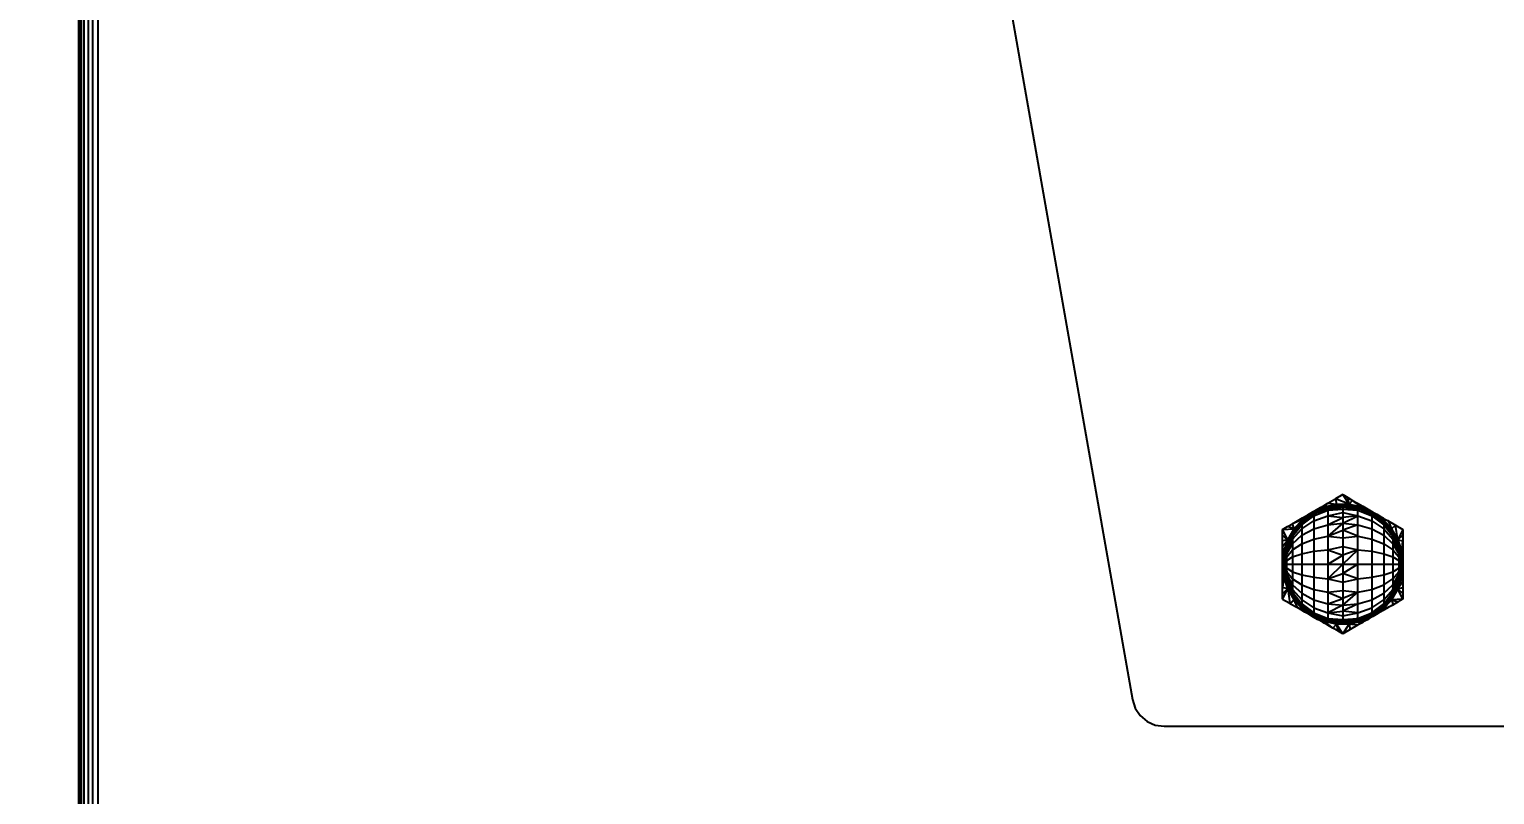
# Model space of a CAD drawing. Header units: millimetres. Extents: x 1918 to 7324, y -1954 to 2054.
# Drawn here: x 5542.1 to 5773.9, y -373.8 to -252.9 of the extents above; entities that cross this region are included whole.
import ezdxf

# ---------------------------------------------------------------- set-up
doc = ezdxf.new("R2010")
doc.units = ezdxf.units.MM
doc.layers.add('DIMS', color=7, linetype='Continuous')
doc.dimstyles.new('ISO-25', dxfattribs={"dimtxt": 2.5, "dimasz": 2.5, "dimexe": 1.25, "dimexo": 0.625, "dimtad": 1, "dimtxsty": 'Standard', "dimcen": 2.5, "dimadec": 0, "dimazin": 0, "dimtfac": 1, "dimtmove": 0, "dimatfit": 3, "dimfxl": 1, "dimarcsym": 0})

# ---------------------------------------------------------------- blocks, each defined once
blk = doc.blocks.new('*D13')
at = {"layer": 'Defpoints', "color": 0, "transparency": 16777216}
for p in [(5552.95, -132.26), (5265.11, -615.78), (5596.02, -615.78)]:
    blk.add_point(p, dxfattribs=at)
at = {"layer": 'DIMS', "color": 0, "lineweight": -2, "transparency": 16777216}
for p, q in [((5552.45, -132.26), (5264.61, -132.26)), ((5265.11, -172.26), (5265.11, -299.03)), ((5265.11, -575.78), (5265.11, -430.7)), ((5595.52, -615.78), (5264.61, -615.78))]:
    blk.add_line(p, q, dxfattribs=at)
at = {"layer": 'DIMS', "color": 0, "transparency": 16777216}
for points in [[(5258.44, -172.26), (5271.78, -172.26), (5265.11, -132.26)], [(5258.44, -575.78), (5271.78, -575.78), (5265.11, -615.78)]]:
    blk.add_solid(points, dxfattribs=at)
at = {"layer": 'DIMS', "color": 0, "transparency": 16777216, "insert": (5265.11, -364.87), "char_height": 55, "attachment_point": 5, "rotation": 90}
blk.add_mtext('48', dxfattribs=at)

msp = doc.modelspace()

# ---------------------------------------------------------------- linework, layer by layer
for p, q in [((5549.87, -135.34), (5549.87, -588.67)), ((5549.97, -135.34), (5549.97, -588.67)), ((5550.28, -135.34), (5550.28, -588.67)), ((5550.77, -588.67), (5550.77, -135.34)), ((5551.41, -135.34), (5551.41, -588.67)), ((5552.15, -588.67), (5552.15, -135.34)), ((5552.94, -135.34), (5552.94, -588.67)), ((5677.18, -135.34), (5716.58, -358.79)), ((5749.87, -326.42), (5748.7, -327.1)), ((5750.86, -327.95), (5749.87, -326.42)), ((5749.87, -326.42), (5750.65, -326.87)), ((5745.1, -329.17), (5746.92, -328.36)), ((5745.1, -329.17), (5745.71, -328.82)), ((5745.1, -329.17), (5745.63, -329.11)), ((5745.22, -329.38), (5747.46, -328.45)), ((5745.63, -329.11), (5745.22, -329.38)), ((5747.47, -328.49), (5745.24, -329.41)), ((5745.29, -329.76), (5747.5, -328.88)), ((5746.98, -328.54), (5745.63, -329.11)), ((5746.92, -328.36), (5745.71, -328.82)), ((5745.71, -329.26), (5747.04, -328.71)), ((5745.71, -328.82), (5745.91, -328.71)), ((5745.71, -329.26), (5747.5, -328.88)), ((5746.92, -328.36), (5745.91, -328.71)), ((5745.91, -328.71), (5746.32, -328.47)), ((5746.32, -328.47), (5746.71, -328.24)), ((5746.92, -328.36), (5746.32, -328.47)), ((5746.71, -328.24), (5746.92, -328.13)), ((5746.92, -328.36), (5746.71, -328.24)), ((5746.92, -328.36), (5747.51, -327.78)), ((5746.92, -328.13), (5747.51, -327.78)), ((5746.92, -328.36), (5748.87, -327.95)), ((5746.92, -328.36), (5746.92, -328.13)), ((5747.46, -328.45), (5746.92, -328.36)), ((5747.46, -328.45), (5746.98, -328.54)), ((5747.48, -328.53), (5747.04, -328.71)), ((5747.04, -328.71), (5747.31, -328.65)), ((5747.04, -328.71), (5747.5, -328.88)), ((5747.31, -328.65), (5747.79, -328.53)), ((5747.49, -328.55), (5747.31, -328.65)), ((5747.46, -328.45), (5749.87, -328.09)), ((5747.46, -328.45), (5749.87, -328.13)), ((5748.41, -328.2), (5747.46, -328.45)), ((5747.47, -328.49), (5747.46, -328.45)), ((5748.43, -328.38), (5747.47, -328.49)), ((5747.48, -328.53), (5747.47, -328.49)), ((5748, -328.46), (5747.48, -328.53)), ((5747.49, -328.55), (5747.48, -328.53)), ((5747.79, -328.53), (5747.49, -328.55)), ((5747.5, -328.88), (5749.87, -328.38)), ((5747.5, -328.88), (5748.43, -328.38)), ((5747.5, -328.88), (5749.87, -328.71)), ((5747.5, -328.88), (5747.5, -329.76)), ((5747.51, -327.78), (5748.7, -327.1)), ((5747.51, -327.78), (5748.87, -327.95)), ((5747.95, -328.49), (5747.79, -328.53)), ((5748, -328.46), (5747.95, -328.49)), ((5748.21, -328.43), (5748, -328.46)), ((5748.43, -328.38), (5748.21, -328.43)), ((5748.87, -327.95), (5748.41, -328.2)), ((5749.87, -328.09), (5748.41, -328.2)), ((5749.87, -328.18), (5748.43, -328.38)), ((5748.43, -328.38), (5748.89, -328.34)), ((5748.43, -328.38), (5749.87, -328.38)), ((5748.7, -327.1), (5748.87, -327.95)), ((5750.86, -327.95), (5748.7, -327.1)), ((5748.87, -327.95), (5750.86, -327.95)), ((5749.87, -328.21), (5748.89, -328.34)), ((5749.87, -328.26), (5748.89, -328.34)), ((5750.86, -327.95), (5749.87, -328.09)), ((5751.33, -328.2), (5749.87, -328.09)), ((5749.87, -328.13), (5749.87, -328.09)), ((5749.87, -328.13), (5752.27, -328.45)), ((5749.87, -328.18), (5749.87, -328.13)), ((5751.33, -328.2), (5749.87, -328.13)), ((5749.87, -328.21), (5749.87, -328.18)), ((5751.3, -328.38), (5749.87, -328.18)), ((5750.84, -328.34), (5749.87, -328.21)), ((5749.87, -328.26), (5749.87, -328.21)), ((5749.87, -328.26), (5749.87, -328.38)), ((5749.87, -328.26), (5750.84, -328.34)), ((5749.87, -328.38), (5749.87, -328.71)), ((5752.24, -328.88), (5749.87, -328.38)), ((5749.87, -328.38), (5751.3, -328.38)), ((5749.87, -328.71), (5749.87, -329.26)), ((5749.87, -328.71), (5752.24, -328.88)), ((5750.86, -327.95), (5750.65, -326.87)), ((5750.65, -326.87), (5751.43, -327.33)), ((5751.3, -328.38), (5750.84, -328.34)), ((5750.86, -327.95), (5751.43, -327.33)), ((5750.86, -327.95), (5751.33, -328.2)), ((5750.86, -327.95), (5752.81, -328.36)), ((5752.24, -328.88), (5751.3, -328.38)), ((5752.26, -328.49), (5751.3, -328.38)), ((5751.63, -328.44), (5751.3, -328.38)), ((5752.27, -328.45), (5751.33, -328.2)), ((5751.43, -327.33), (5752.22, -327.78)), ((5752.06, -327.8), (5751.43, -327.33)), ((5751.74, -328.46), (5751.63, -328.44)), ((5752.25, -328.53), (5751.74, -328.46)), ((5752, -328.52), (5751.74, -328.46)), ((5752.24, -328.55), (5752, -328.52)), ((5752.42, -328.63), (5752, -328.52)), ((5752.22, -327.78), (5752.06, -327.8)), ((5752.81, -328.36), (5752.06, -327.8)), ((5752.22, -327.78), (5752.81, -328.36)), ((5752.22, -327.78), (5753.02, -328.24)), ((5752.24, -328.55), (5752.25, -328.53)), ((5752.42, -328.63), (5752.24, -328.55)), ((5752.24, -328.88), (5752.7, -328.71)), ((5752.24, -329.76), (5752.24, -328.88)), ((5752.24, -328.88), (5754.45, -329.76)), ((5752.25, -328.53), (5752.26, -328.49)), ((5752.7, -328.71), (5752.25, -328.53)), ((5752.26, -328.49), (5752.27, -328.45)), ((5754.49, -329.41), (5752.26, -328.49)), ((5752.27, -328.45), (5752.81, -328.36)), ((5752.75, -328.54), (5752.27, -328.45)), ((5752.27, -328.45), (5754.51, -329.38)), ((5752.7, -328.71), (5752.42, -328.63)), ((5754.03, -329.26), (5752.7, -328.71)), ((5752.7, -328.71), (5754.45, -329.76)), ((5754.11, -329.11), (5752.75, -328.54)), ((5752.81, -328.36), (5753.02, -328.24)), ((5752.81, -328.36), (5754.63, -329.17)), ((5752.81, -328.36), (5753.82, -328.71)), ((5753.02, -328.24), (5753.82, -328.71)), ((5753.82, -328.71), (5754.63, -329.17)), ((5754.51, -329.38), (5754.11, -329.11)), ((5741.12, -331.47), (5741.91, -331.02)), ((5741.82, -332.78), (5743.27, -330.82)), ((5741.82, -332.78), (5743.3, -330.85)), ((5743.49, -330.34), (5741.91, -331.02)), ((5741.91, -331.02), (5742.7, -330.56)), ((5742.16, -331.82), (5741.91, -331.02)), ((5741.93, -333), (5743.39, -331.17)), ((5742.16, -331.82), (5743.49, -330.34)), ((5743.27, -330.82), (5742.31, -331.94)), ((5743.33, -330.88), (5742.46, -332.04)), ((5743.39, -331.17), (5742.46, -332.04)), ((5742.7, -330.56), (5743.49, -330.1)), ((5742.7, -330.56), (5743.49, -330.34)), ((5743.35, -330.91), (5742.78, -331.66)), ((5742.78, -331.66), (5743.15, -331.22)), ((5743.39, -330.95), (5743.15, -331.22)), ((5744.38, -329.87), (5743.27, -330.82)), ((5743.49, -330.34), (5743.27, -330.82)), ((5743.3, -330.85), (5743.27, -330.82)), ((5743.3, -330.85), (5745.22, -329.38)), ((5744.38, -329.87), (5743.3, -330.85)), ((5743.33, -330.88), (5743.3, -330.85)), ((5744.48, -330.01), (5743.33, -330.88)), ((5743.35, -330.91), (5743.33, -330.88)), ((5744.13, -330.31), (5743.35, -330.91)), ((5743.39, -330.95), (5743.35, -330.91)), ((5743.39, -331.17), (5745.29, -329.76)), ((5743.39, -331.81), (5745.29, -330.55)), ((5743.48, -330.87), (5743.39, -330.95)), ((5743.39, -330.95), (5743.39, -331.17)), ((5743.39, -331.17), (5743.39, -331.81)), ((5743.48, -330.87), (5745.29, -329.76)), ((5743.48, -330.87), (5744.13, -330.31)), ((5743.49, -330.34), (5745.1, -329.17)), ((5743.49, -330.34), (5744.3, -329.64)), ((5743.49, -330.34), (5744.38, -329.87)), ((5743.49, -330.34), (5743.89, -329.87)), ((5743.49, -330.1), (5743.89, -329.87)), ((5743.49, -330.34), (5743.49, -330.1)), ((5743.89, -329.87), (5744.3, -329.64)), ((5744.13, -330.31), (5744.48, -330.01)), ((5745.1, -329.17), (5744.3, -329.64)), ((5745.1, -329.17), (5744.38, -329.87)), ((5745.22, -329.38), (5744.38, -329.87)), ((5745.24, -329.41), (5744.48, -330.01)), ((5745.29, -329.76), (5744.48, -330.01)), ((5744.48, -330.01), (5744.76, -329.83)), ((5744.85, -329.76), (5744.76, -329.83)), ((5745.26, -329.45), (5744.85, -329.76)), ((5744.85, -329.76), (5745.08, -329.62)), ((5745.08, -329.62), (5745.45, -329.4)), ((5745.28, -329.47), (5745.08, -329.62)), ((5745.1, -329.17), (5745.22, -329.38)), ((5745.24, -329.41), (5745.22, -329.38)), ((5745.26, -329.45), (5745.24, -329.41)), ((5745.71, -329.26), (5745.26, -329.45)), ((5745.28, -329.47), (5745.26, -329.45)), ((5745.45, -329.4), (5745.28, -329.47)), ((5745.71, -329.26), (5745.29, -329.76)), ((5745.29, -329.76), (5745.29, -330.55)), ((5745.29, -330.55), (5747.5, -329.76)), ((5745.29, -330.55), (5745.29, -331.81)), ((5745.29, -331.81), (5747.5, -331.17)), ((5745.71, -329.26), (5745.45, -329.4)), ((5747.5, -329.76), (5749.87, -329.26)), ((5747.5, -329.76), (5747.5, -331.17)), ((5747.5, -329.76), (5749.87, -330.01)), ((5747.5, -331.17), (5749.87, -330.01)), ((5747.5, -331.17), (5749.87, -330.95)), ((5749.87, -330.95), (5747.5, -333)), ((5747.5, -331.17), (5747.5, -333)), ((5749.87, -329.26), (5749.87, -330.01)), ((5749.87, -329.26), (5752.24, -329.76)), ((5752.24, -329.76), (5749.87, -330.01)), ((5749.87, -330.95), (5752.24, -329.76)), ((5749.87, -330.01), (5749.87, -330.95)), ((5749.87, -330.95), (5749.87, -332.04)), ((5749.87, -330.95), (5752.24, -331.17)), ((5752.24, -331.17), (5749.87, -332.04)), ((5752.24, -331.17), (5752.24, -329.76)), ((5752.24, -329.76), (5754.45, -330.55)), ((5752.24, -333), (5752.24, -331.17)), ((5752.24, -331.17), (5754.45, -331.81)), ((5754.03, -329.26), (5754.45, -329.76)), ((5754.47, -329.45), (5754.03, -329.26)), ((5754.27, -329.41), (5754.03, -329.26)), ((5754.46, -329.47), (5754.27, -329.41)), ((5754.69, -329.67), (5754.27, -329.41)), ((5754.45, -329.76), (5754.45, -330.55)), ((5754.45, -329.76), (5756.34, -331.17)), ((5754.45, -329.76), (5755.25, -330.01)), ((5754.45, -330.55), (5754.45, -331.81)), ((5754.45, -330.55), (5756.34, -331.81)), ((5754.46, -329.47), (5754.47, -329.45)), ((5754.69, -329.67), (5754.46, -329.47)), ((5754.47, -329.45), (5754.49, -329.41)), ((5754.88, -329.76), (5754.47, -329.45)), ((5754.49, -329.41), (5754.51, -329.38)), ((5755.25, -330.01), (5754.49, -329.41)), ((5754.63, -329.17), (5754.51, -329.38)), ((5755.35, -329.87), (5754.51, -329.38)), ((5754.51, -329.38), (5756.44, -330.85)), ((5754.51, -329.38), (5756.47, -330.82)), ((5754.63, -329.17), (5755.35, -329.87)), ((5754.63, -329.17), (5756.24, -330.34)), ((5754.63, -329.17), (5755.24, -329.52)), ((5754.83, -329.75), (5754.69, -329.67)), ((5754.88, -329.76), (5754.83, -329.75)), ((5755.05, -329.89), (5754.88, -329.76)), ((5755.25, -330.01), (5755.05, -329.89)), ((5756.24, -330.34), (5755.24, -329.52)), ((5755.24, -329.52), (5755.84, -329.87)), ((5756.34, -331.17), (5755.25, -330.01)), ((5756.41, -330.88), (5755.25, -330.01)), ((5755.63, -330.34), (5755.25, -330.01)), ((5756.47, -330.82), (5755.35, -329.87)), ((5756.38, -330.91), (5755.63, -330.34)), ((5756.07, -330.71), (5755.63, -330.34)), ((5756.24, -330.34), (5755.84, -329.87)), ((5755.84, -329.87), (5756.24, -330.1)), ((5756.18, -330.79), (5756.07, -330.71)), ((5756.18, -330.79), (5756.35, -330.94)), ((5756.24, -330.34), (5756.24, -330.1)), ((5756.24, -330.1), (5756.44, -330.22)), ((5756.24, -330.34), (5756.44, -330.22)), ((5756.24, -330.34), (5757.57, -331.82)), ((5757.42, -331.94), (5756.24, -330.34)), ((5757.04, -330.56), (5756.24, -330.34)), ((5756.35, -330.94), (5756.34, -331.17)), ((5756.34, -331.17), (5756.34, -331.81)), ((5756.34, -331.17), (5757.8, -333)), ((5756.35, -330.94), (5756.38, -330.91)), ((5756.42, -331.03), (5756.35, -330.94)), ((5756.38, -330.91), (5756.41, -330.88)), ((5756.95, -331.66), (5756.38, -330.91)), ((5756.41, -330.88), (5756.44, -330.85)), ((5757.28, -332.04), (5756.41, -330.88)), ((5756.42, -331.03), (5757.8, -333)), ((5756.63, -331.28), (5756.42, -331.03)), ((5756.44, -330.22), (5757.04, -330.56)), ((5756.44, -330.85), (5756.47, -330.82)), ((5756.44, -330.85), (5757.91, -332.78)), ((5757.42, -331.94), (5756.44, -330.85)), ((5757.42, -331.94), (5756.47, -330.82)), ((5756.95, -331.66), (5756.63, -331.28)), ((5757.04, -330.56), (5757.57, -331.82)), ((5757.04, -330.56), (5758.22, -331.25)), ((5757.57, -331.82), (5758.22, -331.25)), ((5758.22, -331.25), (5759.39, -331.92)), ((5758.57, -333.55), (5758.22, -331.25)), ((5740.34, -331.92), (5741.12, -331.47)), ((5740.34, -331.92), (5742.16, -331.82)), ((5741.16, -333.55), (5740.34, -331.92)), ((5740.34, -332.82), (5740.34, -331.92)), ((5741.16, -333.55), (5740.34, -332.82)), ((5740.34, -333.72), (5740.34, -332.82)), ((5741.16, -333.55), (5740.34, -333.72)), ((5740.34, -334.63), (5741.16, -333.55)), ((5740.34, -334.63), (5740.34, -333.72)), ((5740.55, -335.44), (5741.16, -333.55)), ((5740.89, -335.02), (5741.82, -332.78)), ((5741.86, -332.8), (5740.93, -335.03)), ((5741.55, -333.19), (5740.99, -334.54)), ((5741.02, -335.37), (5741.93, -333.46)), ((5741.06, -334.99), (5741.93, -333)), ((5742.16, -331.82), (5741.12, -331.47)), ((5741.16, -333.55), (5742.16, -331.82)), ((5741.16, -334.59), (5741.93, -333)), ((5741.16, -333.55), (5741.55, -333.19)), ((5741.16, -334.59), (5741.71, -333.27)), ((5741.55, -333.19), (5741.76, -332.71)), ((5741.82, -332.78), (5741.55, -333.19)), ((5741.89, -332.82), (5741.71, -333.27)), ((5741.71, -333.27), (5741.93, -333)), ((5741.71, -333.27), (5741.84, -333.01)), ((5742.31, -331.94), (5741.76, -332.71)), ((5741.76, -332.71), (5741.82, -332.78)), ((5742.31, -331.94), (5741.82, -332.78)), ((5741.86, -332.8), (5741.82, -332.78)), ((5741.93, -332.84), (5741.84, -333.01)), ((5741.84, -333.01), (5741.92, -332.92)), ((5742.46, -332.04), (5741.86, -332.8)), ((5741.89, -332.82), (5741.86, -332.8)), ((5742.27, -332.32), (5741.89, -332.82)), ((5741.93, -332.84), (5741.89, -332.82)), ((5741.92, -332.92), (5741.93, -332.84)), ((5741.93, -333.46), (5743.39, -331.81)), ((5741.93, -333), (5742.46, -332.04)), ((5741.93, -332.84), (5742.27, -332.32)), ((5741.93, -333), (5741.93, -333.46)), ((5741.93, -333.46), (5741.93, -334.19)), ((5741.93, -334.19), (5743.39, -332.84)), ((5742.46, -332.04), (5742.27, -332.32)), ((5742.46, -332.04), (5742.78, -331.66)), ((5743.39, -331.81), (5743.39, -332.84)), ((5743.39, -332.84), (5745.29, -331.81)), ((5743.39, -332.84), (5743.39, -334.19)), ((5743.39, -334.19), (5745.29, -333.46)), ((5745.29, -331.81), (5745.29, -333.46)), ((5745.29, -333.46), (5747.5, -333)), ((5745.29, -333.46), (5745.29, -335.37)), ((5747.5, -333), (5749.87, -332.04)), ((5747.5, -333), (5747.5, -335.13)), ((5747.5, -333), (5749.87, -333.27)), ((5749.87, -332.04), (5749.87, -333.27)), ((5752.24, -333), (5749.87, -332.04)), ((5749.87, -333.27), (5752.24, -333)), ((5749.87, -333.27), (5749.87, -334.59)), ((5752.24, -335.13), (5752.24, -333)), ((5752.24, -333), (5754.45, -333.46)), ((5754.45, -331.81), (5754.45, -333.46)), ((5754.45, -331.81), (5756.34, -332.84)), ((5754.45, -333.46), (5754.45, -335.37)), ((5754.45, -333.46), (5756.34, -334.19)), ((5756.34, -331.81), (5756.34, -332.84)), ((5756.34, -331.81), (5757.8, -333.46)), ((5756.34, -332.84), (5756.34, -334.19)), ((5756.34, -332.84), (5757.8, -334.19)), ((5756.98, -331.69), (5756.95, -331.66)), ((5757.28, -332.04), (5756.98, -331.69)), ((5757.4, -332.24), (5757.28, -332.04)), ((5757.88, -332.8), (5757.28, -332.04)), ((5757.53, -332.41), (5757.4, -332.24)), ((5757.57, -331.82), (5757.42, -331.94)), ((5757.91, -332.78), (5757.42, -331.94)), ((5757.84, -332.82), (5757.53, -332.41)), ((5757.54, -332.46), (5757.53, -332.41)), ((5757.62, -332.61), (5757.54, -332.46)), ((5757.57, -331.82), (5758.57, -333.55)), ((5758.19, -333.19), (5757.57, -331.82)), ((5757.91, -332.78), (5757.57, -331.82)), ((5757.82, -332.83), (5757.62, -332.61)), ((5757.8, -333), (5757.62, -332.61)), ((5757.88, -333.02), (5757.62, -332.61)), ((5757.8, -333), (5757.8, -333.46)), ((5758.03, -333.27), (5757.8, -333)), ((5757.8, -333), (5758.7, -335.08)), ((5757.8, -333.46), (5757.8, -334.19)), ((5757.8, -333.46), (5758.72, -335.37)), ((5757.82, -332.83), (5757.84, -332.82)), ((5757.88, -333.02), (5757.82, -332.83)), ((5757.84, -332.82), (5757.88, -332.8)), ((5758.03, -333.27), (5757.84, -332.82)), ((5757.88, -332.8), (5757.91, -332.78)), ((5758.8, -335.03), (5757.88, -332.8)), ((5757.88, -333.02), (5758.03, -333.27)), ((5758.19, -333.19), (5757.91, -332.78)), ((5757.91, -332.78), (5758.84, -335.02)), ((5758.58, -334.59), (5758.03, -333.27)), ((5758.03, -333.27), (5758.7, -335.08)), ((5758.57, -333.55), (5758.19, -333.19)), ((5758.75, -334.54), (5758.19, -333.19)), ((5759.39, -331.92), (5758.57, -333.55)), ((5758.57, -333.55), (5759.39, -332.82)), ((5758.57, -333.55), (5759.19, -335.44)), ((5758.57, -333.55), (5759.39, -333.72)), ((5759.19, -335.44), (5759.39, -333.72)), ((5759.39, -331.92), (5759.39, -332.82)), ((5759.39, -332.82), (5759.39, -333.72)), ((5759.39, -333.72), (5759.39, -334.63)), ((5740.55, -335.44), (5740.34, -334.63)), ((5740.34, -335.56), (5740.34, -334.63)), ((5740.34, -337.42), (5740.55, -335.44)), ((5740.55, -335.44), (5740.34, -335.56)), ((5740.55, -335.44), (5740.34, -336.49)), ((5740.34, -336.49), (5740.34, -335.56)), ((5740.55, -335.44), (5740.99, -334.54)), ((5740.89, -335.02), (5740.55, -335.44)), ((5740.55, -335.44), (5740.65, -335.96)), ((5740.56, -337.42), (5740.89, -335.02)), ((5740.93, -335.03), (5740.56, -337.42)), ((5740.65, -335.96), (5740.56, -337.42)), ((5740.61, -337.42), (5740.81, -336.09)), ((5740.89, -335.02), (5740.65, -335.96)), ((5740.71, -337.24), (5741.01, -335.2)), ((5740.71, -337.24), (5741.02, -335.37)), ((5740.71, -337.24), (5741.02, -335.75)), ((5740.81, -336.09), (5740.77, -336.53)), ((5740.82, -335.99), (5740.81, -336.09)), ((5740.89, -335.66), (5740.82, -335.99)), ((5740.99, -334.54), (5740.89, -335.02)), ((5740.93, -335.03), (5740.89, -335.02)), ((5740.93, -335.03), (5740.89, -335.66)), ((5740.89, -335.66), (5740.97, -335.28)), ((5740.97, -335.04), (5740.93, -335.03)), ((5741.16, -334.59), (5740.97, -335.04)), ((5741.01, -335.05), (5740.97, -335.04)), ((5740.97, -335.04), (5740.97, -335.28)), ((5740.97, -335.28), (5741.01, -335.2)), ((5741.01, -335.05), (5741.06, -334.99)), ((5741.01, -335.05), (5741.03, -335.1)), ((5741.01, -335.2), (5741.02, -335.13)), ((5741.02, -335.37), (5741.01, -335.2)), ((5741.02, -335.75), (5741.93, -334.19)), ((5741.02, -335.13), (5741.03, -335.1)), ((5741.02, -336.24), (5741.93, -335.13)), ((5741.02, -335.75), (5741.02, -335.37)), ((5741.02, -336.24), (5741.02, -335.75)), ((5741.03, -335.1), (5741.06, -334.99)), ((5741.07, -334.87), (5741.06, -334.99)), ((5741.07, -334.87), (5741.16, -334.59)), ((5741.93, -334.19), (5741.93, -335.13)), ((5741.93, -335.13), (5743.39, -334.19)), ((5741.93, -335.13), (5741.93, -336.24)), ((5741.93, -336.24), (5743.39, -335.75)), ((5743.39, -334.19), (5743.39, -335.75)), ((5743.39, -335.75), (5745.29, -335.37)), ((5743.39, -335.75), (5743.39, -337.42)), ((5745.29, -335.37), (5747.5, -335.13)), ((5745.29, -335.37), (5745.29, -337.42)), ((5747.5, -335.13), (5749.87, -334.59)), ((5747.5, -335.13), (5747.5, -337.42)), ((5747.5, -335.13), (5749.87, -335.99)), ((5747.5, -337.42), (5749.87, -335.99)), ((5749.87, -334.59), (5749.87, -335.99)), ((5749.87, -334.59), (5752.24, -335.13)), ((5752.24, -335.13), (5749.87, -335.99)), ((5749.87, -337.42), (5752.24, -335.13)), ((5749.87, -335.99), (5749.87, -337.42)), ((5752.24, -337.42), (5752.24, -335.13)), ((5752.24, -335.13), (5754.45, -335.37)), ((5754.45, -335.37), (5754.45, -337.42)), ((5754.45, -335.37), (5756.34, -335.75)), ((5756.34, -334.19), (5756.34, -335.75)), ((5756.34, -334.19), (5757.8, -335.13)), ((5756.34, -335.75), (5756.34, -337.42)), ((5756.34, -335.75), (5757.8, -336.24)), ((5757.8, -334.19), (5757.8, -335.13)), ((5757.8, -334.19), (5758.72, -335.75)), ((5757.8, -335.13), (5757.8, -336.24)), ((5757.8, -335.13), (5758.72, -336.24)), ((5758.76, -335.04), (5758.58, -334.59)), ((5758.58, -334.59), (5758.65, -334.89)), ((5758.74, -335.05), (5758.65, -334.89)), ((5758.7, -335.08), (5758.65, -334.89)), ((5758.7, -335.08), (5758.72, -335.13)), ((5758.72, -335.13), (5758.74, -335.05)), ((5758.72, -335.13), (5758.72, -335.2)), ((5758.72, -335.2), (5758.72, -335.37)), ((5758.76, -335.31), (5758.72, -335.2)), ((5758.72, -335.37), (5758.72, -335.75)), ((5758.72, -335.37), (5759, -337.05)), ((5758.72, -335.75), (5758.72, -336.24)), ((5758.72, -335.75), (5759, -337.05)), ((5758.74, -335.05), (5758.76, -335.04)), ((5759.19, -335.44), (5758.75, -334.54)), ((5758.84, -335.02), (5758.75, -334.54)), ((5758.76, -335.04), (5758.8, -335.03)), ((5758.79, -335.46), (5758.76, -335.04)), ((5758.79, -335.46), (5758.76, -335.31)), ((5758.81, -335.53), (5758.79, -335.46)), ((5758.8, -335.03), (5758.84, -335.02)), ((5758.91, -335.99), (5758.8, -335.03)), ((5758.83, -335.55), (5758.81, -335.53)), ((5758.86, -335.75), (5758.83, -335.55)), ((5759.09, -335.96), (5758.84, -335.02)), ((5759.15, -337.42), (5758.84, -335.02)), ((5758.84, -335.02), (5759.19, -335.44)), ((5758.91, -335.99), (5758.86, -335.75)), ((5758.92, -336.08), (5758.91, -335.99)), ((5758.92, -336.08), (5758.93, -336.12)), ((5759.09, -335.96), (5759.19, -335.44)), ((5759.2, -337.42), (5759.09, -335.96)), ((5759.09, -335.96), (5759.15, -337.42)), ((5759.39, -334.63), (5759.19, -335.44)), ((5759.19, -335.44), (5759.39, -337.42)), ((5759.19, -335.44), (5759.39, -336.49)), ((5759.19, -335.44), (5759.39, -335.56)), ((5759.39, -337.02), (5759.19, -335.44)), ((5759.39, -334.63), (5759.39, -335.56)), ((5759.39, -335.56), (5759.39, -336.49)), ((5740.34, -337.42), (5740.34, -336.49)), ((5740.55, -339.4), (5740.34, -337.42)), ((5740.34, -338.35), (5740.34, -337.42)), ((5740.55, -339.4), (5740.34, -338.35)), ((5740.34, -339.27), (5740.34, -338.35)), ((5740.56, -337.42), (5740.89, -339.83)), ((5740.65, -338.88), (5740.56, -337.42)), ((5740.56, -337.42), (5740.93, -339.82)), ((5740.56, -337.42), (5740.61, -337.42)), ((5740.61, -337.42), (5740.66, -337.42)), ((5740.61, -337.42), (5740.72, -337.83)), ((5740.66, -337.42), (5740.75, -336.79)), ((5740.66, -337.42), (5740.69, -337.42)), ((5740.66, -337.42), (5740.72, -337.83)), ((5740.69, -337.42), (5741.02, -336.81)), ((5740.69, -337.42), (5740.71, -337.28)), ((5740.69, -337.42), (5740.71, -337.45)), ((5740.69, -337.42), (5741.02, -337.42)), ((5740.71, -337.24), (5741.02, -336.24)), ((5740.75, -336.79), (5740.71, -337.24)), ((5740.71, -337.24), (5740.71, -337.28)), ((5740.71, -337.45), (5740.71, -337.62)), ((5740.71, -337.45), (5741.02, -338.61)), ((5740.71, -337.45), (5741.02, -338.04)), ((5740.71, -337.62), (5741.02, -339.48)), ((5740.71, -337.62), (5741.02, -339.1)), ((5740.71, -337.62), (5741.01, -339.61)), ((5740.71, -337.62), (5740.72, -337.83)), ((5740.72, -337.83), (5740.72, -337.88)), ((5740.72, -337.88), (5740.73, -338)), ((5740.73, -338), (5740.76, -338.24)), ((5740.75, -336.79), (5740.76, -336.72)), ((5740.77, -336.53), (5740.76, -336.6)), ((5740.76, -336.6), (5740.76, -336.72)), ((5740.76, -338.24), (5740.78, -338.37)), ((5740.78, -338.37), (5740.78, -338.4)), ((5740.78, -338.4), (5740.79, -338.49)), ((5741.02, -336.81), (5741.93, -336.24)), ((5741.02, -336.81), (5741.02, -336.24)), ((5741.02, -337.42), (5741.02, -336.81)), ((5741.02, -338.04), (5741.02, -337.42)), ((5741.02, -337.42), (5741.93, -337.42)), ((5741.02, -338.61), (5741.02, -338.04)), ((5741.02, -338.04), (5741.93, -338.61)), ((5741.93, -336.24), (5741.93, -337.42)), ((5741.93, -337.42), (5741.93, -338.61)), ((5741.93, -337.42), (5743.39, -337.42)), ((5743.39, -337.42), (5743.39, -339.1)), ((5743.39, -337.42), (5745.29, -337.42)), ((5745.29, -337.42), (5745.29, -339.48)), ((5745.29, -337.42), (5747.5, -337.42)), ((5747.5, -337.42), (5747.5, -339.71)), ((5747.5, -337.42), (5749.87, -337.42)), ((5749.87, -337.42), (5747.5, -339.71)), ((5749.87, -337.42), (5749.87, -338.86)), ((5749.87, -337.42), (5752.24, -337.42)), ((5752.24, -337.42), (5749.87, -338.86)), ((5752.24, -339.71), (5752.24, -337.42)), ((5752.24, -337.42), (5754.45, -337.42)), ((5754.45, -337.42), (5754.45, -339.48)), ((5754.45, -337.42), (5756.34, -337.42)), ((5756.34, -337.42), (5756.34, -339.1)), ((5756.34, -337.42), (5757.8, -337.42)), ((5757.8, -336.24), (5757.8, -337.42)), ((5757.8, -336.24), (5758.72, -336.81)), ((5757.8, -337.42), (5757.8, -338.61)), ((5757.8, -337.42), (5758.72, -337.42)), ((5757.8, -338.61), (5758.72, -338.04)), ((5758.72, -336.24), (5758.72, -336.81)), ((5758.72, -336.24), (5759.02, -337.38)), ((5758.72, -336.81), (5758.72, -337.42)), ((5758.72, -336.81), (5759.02, -337.38)), ((5758.72, -337.42), (5758.72, -338.04)), ((5758.72, -337.42), (5759.05, -337.42)), ((5758.72, -338.61), (5759.02, -337.46)), ((5758.72, -338.04), (5759.02, -337.46)), ((5758.72, -339.48), (5759, -337.8)), ((5758.72, -339.1), (5759, -337.8)), ((5758.72, -338.04), (5758.72, -338.61)), ((5759.15, -337.42), (5758.84, -339.83)), ((5758.92, -338.75), (5759.15, -337.42)), ((5758.95, -338.39), (5758.92, -338.75)), ((5758.93, -336.12), (5758.95, -336.45)), ((5759.15, -337.42), (5758.93, -336.12)), ((5758.97, -336.59), (5758.95, -336.45)), ((5758.95, -338.39), (5758.97, -338.25)), ((5758.96, -336.63), (5758.97, -336.59)), ((5758.99, -336.78), (5758.96, -336.63)), ((5758.99, -338.06), (5758.96, -338.22)), ((5758.97, -338.25), (5758.96, -338.22)), ((5759.08, -337.42), (5758.99, -336.78)), ((5758.99, -336.78), (5759, -337.05)), ((5759.08, -337.42), (5758.99, -338.06)), ((5758.99, -338.06), (5759, -337.8)), ((5759, -337.05), (5759.02, -337.38)), ((5759, -337.8), (5759.02, -337.46)), ((5759.05, -337.42), (5759.02, -337.38)), ((5759.05, -337.42), (5759.02, -337.46)), ((5759.05, -337.42), (5759.08, -337.42)), ((5759.08, -337.42), (5759.15, -337.42)), ((5759.15, -337.42), (5759.09, -338.88)), ((5759.2, -337.42), (5759.09, -338.88)), ((5759.15, -337.42), (5759.2, -337.42)), ((5759.39, -337.42), (5759.19, -339.4)), ((5759.19, -339.4), (5759.39, -338.35)), ((5759.39, -336.49), (5759.39, -337.02)), ((5759.39, -337.02), (5759.39, -337.42)), ((5759.39, -337.42), (5759.39, -338.35)), ((5759.39, -338.35), (5759.39, -339.27)), ((5740.55, -339.4), (5740.34, -339.27)), ((5740.34, -340.19), (5740.34, -339.27)), ((5740.34, -340.19), (5740.55, -339.4)), ((5740.55, -339.4), (5740.34, -341.11)), ((5740.34, -341.11), (5740.34, -340.19)), ((5740.55, -339.4), (5740.65, -338.88)), ((5741.16, -341.3), (5740.55, -339.4)), ((5740.55, -339.4), (5740.89, -339.83)), ((5740.89, -339.83), (5740.65, -338.88)), ((5740.81, -338.76), (5740.79, -338.49)), ((5740.82, -338.79), (5740.81, -338.76)), ((5740.82, -338.79), (5740.82, -338.86)), ((5740.82, -338.86), (5740.9, -339.28)), ((5740.93, -339.82), (5740.89, -339.83)), ((5740.99, -340.31), (5740.89, -339.83)), ((5741.82, -342.07), (5740.89, -339.83)), ((5740.9, -339.28), (5740.91, -339.32)), ((5740.91, -339.32), (5740.95, -339.48)), ((5740.93, -339.82), (5740.91, -339.32)), ((5740.97, -339.81), (5740.93, -339.82)), ((5740.93, -339.82), (5741.13, -340.16)), ((5740.95, -339.48), (5740.96, -339.51)), ((5740.96, -339.51), (5740.97, -339.81)), ((5740.96, -339.51), (5741.01, -339.61)), ((5741, -339.8), (5740.97, -339.81)), ((5740.97, -339.81), (5741.1, -340.06)), ((5741.01, -339.61), (5740.99, -339.64)), ((5740.99, -339.64), (5741.01, -339.65)), ((5741.55, -341.66), (5740.99, -340.31)), ((5741.02, -339.71), (5741, -339.8)), ((5741, -339.8), (5741.07, -339.93)), ((5741.01, -339.61), (5741.02, -339.48)), ((5741.01, -339.61), (5741.01, -339.65)), ((5741.01, -339.65), (5741.02, -339.71)), ((5741.02, -339.1), (5741.02, -338.61)), ((5741.02, -338.61), (5741.93, -339.71)), ((5741.02, -339.48), (5741.02, -339.1)), ((5741.02, -339.1), (5741.93, -340.66)), ((5741.02, -339.48), (5741.93, -341.39)), ((5741.02, -339.71), (5741.93, -341.85)), ((5741.02, -339.71), (5741.07, -339.93)), ((5741.07, -339.93), (5741.1, -340.06)), ((5741.13, -340.16), (5741.1, -340.06)), ((5741.13, -340.16), (5741.16, -340.27)), ((5741.93, -341.85), (5741.16, -340.27)), ((5741.16, -340.27), (5741.25, -340.53)), ((5741.25, -340.53), (5741.86, -342.05)), ((5741.25, -340.53), (5741.56, -341.23)), ((5741.93, -340.66), (5741.93, -341.39)), ((5741.93, -338.61), (5741.93, -339.71)), ((5741.93, -338.61), (5743.39, -339.1)), ((5741.93, -339.71), (5741.93, -340.66)), ((5741.93, -339.71), (5743.39, -340.66)), ((5741.93, -340.66), (5743.39, -342)), ((5743.39, -339.1), (5743.39, -340.66)), ((5743.39, -339.1), (5745.29, -339.48)), ((5743.39, -340.66), (5743.39, -342)), ((5743.39, -340.66), (5745.29, -341.39)), ((5745.29, -339.48), (5745.29, -341.39)), ((5745.29, -339.48), (5747.5, -339.71)), ((5747.5, -339.71), (5749.87, -338.86)), ((5747.5, -339.71), (5747.5, -341.85)), ((5747.5, -339.71), (5749.87, -340.25)), ((5749.87, -338.86), (5749.87, -340.25)), ((5752.24, -339.71), (5749.87, -338.86)), ((5749.87, -340.25), (5752.24, -339.71)), ((5749.87, -340.25), (5749.87, -341.58)), ((5752.24, -339.71), (5754.45, -339.48)), ((5752.24, -341.85), (5752.24, -339.71)), ((5754.45, -339.48), (5756.34, -339.1)), ((5754.45, -339.48), (5754.45, -341.39)), ((5754.45, -341.39), (5756.34, -340.66)), ((5756.34, -339.1), (5757.8, -338.61)), ((5756.34, -339.1), (5756.34, -340.66)), ((5756.34, -340.66), (5757.8, -339.71)), ((5756.34, -340.66), (5756.34, -342)), ((5756.34, -342), (5757.8, -340.66)), ((5757.8, -338.61), (5757.8, -339.71)), ((5757.8, -339.71), (5758.72, -338.61)), ((5757.8, -340.66), (5758.72, -339.1)), ((5757.8, -341.39), (5758.72, -339.48)), ((5757.8, -339.71), (5757.8, -340.66)), ((5757.8, -341.85), (5758.7, -339.76)), ((5757.8, -340.66), (5757.8, -341.39)), ((5757.88, -342.05), (5758.8, -339.82)), ((5758.84, -339.83), (5757.91, -342.07)), ((5758.7, -339.76), (5758.03, -341.58)), ((5758.03, -341.58), (5758.58, -340.25)), ((5758.75, -340.31), (5758.19, -341.66)), ((5759.19, -339.4), (5758.57, -341.3)), ((5759.39, -340.19), (5758.57, -341.3)), ((5758.58, -340.25), (5758.76, -339.81)), ((5758.58, -340.25), (5758.65, -339.96)), ((5758.65, -339.96), (5758.7, -339.76)), ((5758.65, -339.96), (5758.74, -339.8)), ((5758.7, -339.76), (5758.72, -339.71)), ((5758.72, -338.61), (5758.72, -339.1)), ((5758.72, -339.1), (5758.72, -339.48)), ((5758.72, -339.48), (5758.72, -339.65)), ((5758.72, -339.65), (5758.76, -339.54)), ((5758.72, -339.65), (5758.72, -339.71)), ((5758.74, -339.8), (5758.72, -339.71)), ((5758.74, -339.8), (5758.76, -339.81)), ((5758.84, -339.83), (5758.75, -340.31)), ((5758.76, -339.54), (5758.79, -339.38)), ((5758.76, -339.81), (5758.79, -339.38)), ((5758.76, -339.81), (5758.8, -339.82)), ((5758.81, -339.32), (5758.79, -339.38)), ((5758.91, -338.86), (5758.8, -339.82)), ((5758.8, -339.82), (5758.84, -339.83)), ((5758.81, -339.32), (5758.83, -339.3)), ((5758.83, -339.3), (5758.86, -339.1)), ((5759.09, -338.88), (5758.84, -339.83)), ((5759.19, -339.4), (5758.84, -339.83)), ((5758.86, -339.1), (5758.91, -338.86)), ((5758.91, -338.86), (5758.92, -338.79)), ((5758.92, -338.75), (5758.92, -338.79)), ((5759.19, -339.4), (5759.39, -339.27)), ((5759.39, -340.19), (5759.19, -339.4)), ((5759.39, -339.27), (5759.39, -340.19)), ((5759.39, -340.19), (5759.39, -341.11)), ((5741.16, -341.3), (5740.34, -341.11)), ((5740.34, -342.02), (5740.34, -341.11)), ((5740.34, -342.92), (5741.16, -341.3)), ((5741.16, -341.3), (5740.34, -342.02)), ((5740.34, -342.92), (5740.34, -342.02)), ((5740.34, -342.92), (5741.41, -343.54)), ((5742.16, -343.02), (5741.16, -341.3)), ((5741.16, -341.3), (5741.55, -341.66)), ((5741.16, -341.3), (5741.51, -343.6)), ((5742.16, -343.02), (5741.51, -343.6)), ((5741.55, -341.66), (5742.16, -343.02)), ((5741.82, -342.07), (5741.55, -341.66)), ((5741.56, -341.23), (5741.71, -341.58)), ((5741.93, -341.85), (5741.71, -341.58)), ((5741.71, -341.58), (5741.77, -341.71)), ((5741.77, -341.71), (5741.84, -341.84)), ((5741.86, -342.05), (5741.82, -342.07)), ((5743.3, -343.99), (5741.82, -342.07)), ((5742.31, -342.91), (5741.82, -342.07)), ((5741.82, -342.07), (5742.16, -343.02)), ((5741.84, -341.84), (5741.91, -342.02)), ((5741.84, -341.84), (5741.89, -342.03)), ((5741.84, -341.84), (5742.06, -342.21)), ((5741.89, -342.03), (5741.86, -342.05)), ((5741.86, -342.05), (5742.46, -342.81)), ((5741.91, -342.02), (5741.89, -342.03)), ((5741.89, -342.03), (5742.2, -342.44)), ((5741.91, -342.02), (5742.06, -342.21)), ((5741.93, -341.39), (5741.93, -341.85)), ((5741.93, -341.39), (5743.39, -343.03)), ((5741.93, -341.85), (5742.46, -342.81)), ((5741.93, -341.85), (5743.39, -343.68)), ((5743.32, -343.81), (5741.93, -341.85)), ((5742.06, -342.21), (5742.2, -342.44)), ((5742.16, -343.02), (5742.31, -342.91)), ((5743.49, -344.5), (5742.16, -343.02)), ((5742.7, -344.28), (5742.16, -343.02)), ((5742.2, -342.44), (5742.27, -342.53)), ((5742.27, -342.53), (5742.46, -342.81)), ((5743.27, -344.03), (5742.31, -342.91)), ((5742.31, -342.91), (5743.3, -343.99)), ((5742.46, -342.81), (5743.33, -343.96)), ((5742.46, -342.81), (5742.76, -343.16)), ((5743.39, -342), (5743.39, -343.03)), ((5743.39, -342), (5745.29, -343.03)), ((5743.39, -343.03), (5743.39, -343.68)), ((5743.39, -343.03), (5745.29, -344.29)), ((5745.29, -341.39), (5745.29, -343.03)), ((5745.29, -341.39), (5747.5, -341.85)), ((5745.29, -343.03), (5745.29, -344.29)), ((5745.29, -343.03), (5747.5, -343.68)), ((5747.5, -341.85), (5749.87, -341.58)), ((5747.5, -341.85), (5747.5, -343.68)), ((5747.5, -341.85), (5749.87, -342.81)), ((5747.5, -343.68), (5749.87, -342.81)), ((5749.87, -341.58), (5749.87, -342.81)), ((5749.87, -341.58), (5752.24, -341.85)), ((5752.24, -341.85), (5749.87, -342.81)), ((5749.87, -343.9), (5752.24, -341.85)), ((5749.87, -342.81), (5749.87, -343.9)), ((5752.24, -341.85), (5754.45, -341.39)), ((5752.24, -343.68), (5752.24, -341.85)), ((5752.24, -343.68), (5754.45, -343.03)), ((5754.45, -341.39), (5754.45, -343.03)), ((5754.45, -343.03), (5756.34, -342)), ((5754.45, -343.03), (5754.45, -344.29)), ((5754.45, -344.29), (5756.34, -343.03)), ((5757.57, -343.02), (5756.24, -344.5)), ((5756.34, -343.03), (5757.8, -341.39)), ((5756.34, -343.68), (5757.8, -341.85)), ((5756.34, -342), (5756.34, -343.03)), ((5756.34, -343.68), (5757.26, -342.83)), ((5756.34, -343.03), (5756.34, -343.68)), ((5756.41, -343.96), (5757.26, -342.83)), ((5757.91, -342.07), (5756.44, -343.99)), ((5757.91, -342.07), (5756.47, -344.03)), ((5757.42, -342.91), (5756.47, -344.03)), ((5757.26, -342.83), (5756.98, -343.16)), ((5757.28, -342.8), (5757.26, -342.83)), ((5757.8, -341.85), (5757.28, -342.8)), ((5757.28, -342.8), (5757.88, -342.05)), ((5757.28, -342.8), (5757.46, -342.53)), ((5757.42, -342.91), (5758.57, -341.3)), ((5757.91, -342.07), (5757.42, -342.91)), ((5757.57, -343.02), (5757.42, -342.91)), ((5757.46, -342.53), (5757.84, -342.03)), ((5757.46, -342.53), (5757.67, -342.21)), ((5758.57, -341.3), (5757.57, -343.02)), ((5759.39, -342.92), (5757.57, -343.02)), ((5757.57, -343.02), (5757.83, -343.83)), ((5757.57, -343.02), (5758.61, -343.37)), ((5757.67, -342.21), (5757.81, -342.01)), ((5757.67, -342.21), (5757.72, -342.09)), ((5757.72, -342.09), (5757.82, -341.93)), ((5757.8, -341.39), (5757.8, -341.85)), ((5757.8, -341.85), (5758.03, -341.58)), ((5757.81, -342.01), (5757.89, -341.84)), ((5757.81, -342.01), (5757.84, -342.03)), ((5757.82, -341.93), (5757.89, -341.84)), ((5757.84, -342.03), (5758.03, -341.58)), ((5757.84, -342.03), (5757.88, -342.05)), ((5757.88, -342.05), (5757.91, -342.07)), ((5758.03, -341.58), (5757.89, -341.84)), ((5757.91, -342.07), (5758.57, -341.3)), ((5758.19, -341.66), (5757.91, -342.07)), ((5758.57, -341.3), (5759.39, -341.11)), ((5759.39, -342.92), (5758.57, -341.3)), ((5758.57, -341.3), (5759.39, -342.02)), ((5759.39, -342.92), (5758.61, -343.37)), ((5759.39, -341.11), (5759.39, -342.02)), ((5759.39, -342.02), (5759.39, -342.92)), ((5741.41, -343.54), (5741.45, -343.56)), ((5741.45, -343.56), (5741.51, -343.6)), ((5741.51, -343.6), (5742.7, -344.28)), ((5742.7, -344.28), (5743.49, -344.5)), ((5743.29, -344.63), (5742.7, -344.28)), ((5742.76, -343.16), (5742.88, -343.32)), ((5742.88, -343.32), (5743.35, -343.94)), ((5742.88, -343.32), (5743.1, -343.56)), ((5743.1, -343.56), (5743.32, -343.81)), ((5743.3, -343.99), (5743.27, -344.03)), ((5745.22, -345.47), (5743.27, -344.03)), ((5744.38, -344.98), (5743.27, -344.03)), ((5743.49, -344.5), (5743.29, -344.63)), ((5743.89, -344.97), (5743.29, -344.63)), ((5743.33, -343.96), (5743.3, -343.99)), ((5745.22, -345.47), (5743.3, -343.99)), ((5743.32, -343.81), (5743.37, -343.92)), ((5743.35, -343.94), (5743.33, -343.96)), ((5743.33, -343.96), (5744.48, -344.83)), ((5743.37, -343.92), (5743.35, -343.94)), ((5743.35, -343.94), (5743.97, -344.41)), ((5743.39, -343.68), (5743.37, -343.92)), ((5743.37, -343.92), (5743.48, -343.98)), ((5743.39, -343.68), (5744.48, -344.83)), ((5743.39, -343.68), (5745.29, -345.09)), ((5743.48, -343.98), (5743.73, -344.19)), ((5745.1, -345.67), (5743.49, -344.5)), ((5743.49, -344.5), (5743.89, -344.97)), ((5743.49, -344.5), (5744.5, -345.32)), ((5743.49, -344.5), (5744.3, -345.21)), ((5743.73, -344.19), (5743.97, -344.41)), ((5744.3, -345.21), (5743.89, -344.97)), ((5743.97, -344.41), (5744.13, -344.54)), ((5744.13, -344.54), (5744.48, -344.83)), ((5744.5, -345.32), (5744.3, -345.21)), ((5745.22, -345.47), (5744.38, -344.98)), ((5745.29, -345.09), (5744.48, -344.83)), ((5744.48, -344.83), (5745.24, -345.43)), ((5744.48, -344.83), (5744.68, -344.95)), ((5745.1, -345.67), (5744.5, -345.32)), ((5744.68, -344.95), (5744.85, -345.09)), ((5744.85, -345.09), (5745.26, -345.4)), ((5744.85, -345.09), (5744.91, -345.09)), ((5744.91, -345.09), (5745.05, -345.18)), ((5745.05, -345.18), (5745.28, -345.38)), ((5745.05, -345.18), (5745.47, -345.44)), ((5745.28, -345.38), (5745.26, -345.4)), ((5745.28, -345.38), (5745.47, -345.44)), ((5745.29, -344.29), (5745.29, -345.09)), ((5745.29, -344.29), (5747.5, -345.09)), ((5745.29, -345.09), (5745.71, -345.59)), ((5745.29, -345.09), (5747.5, -345.97)), ((5747.5, -343.68), (5747.5, -345.09)), ((5747.5, -343.68), (5749.87, -343.9)), ((5749.87, -343.9), (5747.5, -345.09)), ((5747.5, -345.09), (5749.87, -344.83)), ((5747.5, -345.09), (5747.5, -345.97)), ((5747.5, -345.09), (5749.87, -345.59)), ((5749.87, -343.9), (5752.24, -343.68)), ((5752.24, -343.68), (5749.87, -344.83)), ((5749.87, -343.9), (5749.87, -344.83)), ((5749.87, -344.83), (5749.87, -345.59)), ((5752.24, -345.09), (5749.87, -344.83)), ((5749.87, -345.59), (5752.24, -345.09)), ((5752.24, -345.09), (5752.24, -343.68)), ((5752.24, -345.09), (5754.45, -344.29)), ((5752.24, -345.97), (5754.45, -345.09)), ((5752.24, -345.97), (5752.24, -345.09)), ((5754.45, -345.09), (5752.7, -346.14)), ((5754.45, -345.09), (5754.03, -345.58)), ((5754.27, -345.44), (5754.69, -345.18)), ((5754.27, -345.44), (5754.46, -345.38)), ((5754.45, -345.09), (5756.34, -343.68)), ((5756.26, -343.97), (5754.45, -345.09)), ((5754.45, -344.29), (5754.45, -345.09)), ((5754.45, -345.09), (5755.25, -344.84)), ((5754.46, -345.38), (5754.69, -345.18)), ((5754.46, -345.38), (5754.47, -345.4)), ((5754.47, -345.4), (5754.88, -345.09)), ((5754.49, -345.43), (5755.25, -344.84)), ((5756.44, -343.99), (5754.51, -345.47)), ((5755.35, -344.98), (5754.51, -345.47)), ((5756.24, -344.5), (5754.63, -345.67)), ((5755.44, -345.21), (5754.63, -345.67)), ((5754.69, -345.18), (5754.83, -345.09)), ((5754.88, -345.09), (5754.83, -345.09)), ((5754.88, -345.09), (5755.05, -344.96)), ((5755.25, -344.84), (5755.05, -344.96)), ((5755.25, -344.84), (5756.41, -343.96)), ((5755.25, -344.84), (5755.6, -344.53)), ((5755.35, -344.98), (5756.44, -343.99)), ((5756.47, -344.03), (5755.35, -344.98)), ((5756.24, -344.5), (5755.44, -345.21)), ((5756.24, -344.74), (5755.44, -345.21)), ((5755.6, -344.53), (5755.77, -344.41)), ((5755.77, -344.41), (5756.38, -343.94)), ((5755.77, -344.41), (5756.01, -344.19)), ((5756.01, -344.19), (5756.26, -343.97)), ((5756.24, -344.5), (5756.47, -344.03)), ((5756.24, -344.5), (5757.1, -344.14)), ((5757.04, -344.28), (5756.24, -344.5)), ((5756.24, -344.5), (5756.24, -344.74)), ((5756.24, -344.5), (5756.44, -344.63)), ((5756.44, -344.63), (5756.24, -344.74)), ((5756.26, -343.97), (5756.36, -343.92)), ((5756.34, -343.68), (5756.36, -343.92)), ((5756.36, -343.92), (5756.42, -343.82)), ((5756.36, -343.92), (5756.38, -343.94)), ((5756.38, -343.94), (5756.85, -343.32)), ((5756.38, -343.94), (5756.41, -343.96)), ((5756.41, -343.96), (5756.44, -343.99)), ((5756.42, -343.82), (5756.63, -343.56)), ((5756.44, -343.99), (5756.47, -344.03)), ((5757.04, -344.28), (5756.44, -344.63)), ((5756.85, -343.32), (5756.63, -343.56)), ((5756.85, -343.32), (5756.98, -343.16)), ((5757.83, -343.83), (5757.04, -344.28)), ((5757.04, -344.28), (5757.1, -344.14)), ((5757.1, -344.14), (5757.83, -343.83)), ((5758.61, -343.37), (5757.83, -343.83)), ((5745.22, -345.47), (5745.1, -345.67)), ((5746.92, -346.48), (5745.1, -345.67)), ((5745.1, -345.67), (5745.91, -346.14)), ((5745.24, -345.43), (5745.22, -345.47)), ((5745.63, -345.74), (5745.22, -345.47)), ((5747.46, -346.4), (5745.22, -345.47)), ((5745.26, -345.4), (5745.24, -345.43)), ((5745.24, -345.43), (5747.47, -346.36)), ((5745.26, -345.4), (5745.71, -345.59)), ((5745.47, -345.44), (5745.71, -345.59)), ((5746.98, -346.3), (5745.63, -345.74)), ((5745.71, -345.59), (5747.04, -346.14)), ((5747.5, -345.97), (5745.71, -345.59)), ((5746.92, -346.48), (5745.91, -346.14)), ((5746.71, -346.6), (5745.91, -346.14)), ((5746.92, -346.48), (5746.71, -346.6)), ((5746.92, -346.72), (5746.71, -346.6)), ((5746.92, -346.48), (5746.98, -346.3)), ((5746.92, -346.48), (5747.46, -346.4)), ((5748.87, -346.9), (5746.92, -346.48)), ((5746.92, -346.48), (5748.3, -347.52)), ((5746.92, -346.48), (5746.92, -346.72)), ((5746.92, -346.48), (5747.51, -347.06)), ((5747.51, -347.06), (5746.92, -346.72)), ((5747.46, -346.4), (5746.98, -346.3)), ((5747.5, -345.97), (5747.04, -346.14)), ((5747.04, -346.14), (5747.48, -346.32)), ((5747.31, -346.2), (5747.04, -346.14)), ((5747.31, -346.2), (5747.49, -346.29)), ((5747.31, -346.2), (5747.79, -346.32)), ((5747.47, -346.36), (5747.46, -346.4)), ((5749.87, -346.71), (5747.46, -346.4)), ((5748.41, -346.64), (5747.46, -346.4)), ((5747.48, -346.32), (5747.47, -346.36)), ((5747.47, -346.36), (5748.43, -346.47)), ((5747.49, -346.29), (5747.48, -346.32)), ((5747.48, -346.32), (5747.99, -346.39)), ((5747.49, -346.29), (5747.79, -346.32)), ((5747.5, -345.97), (5748.43, -346.47)), ((5747.5, -345.97), (5749.87, -346.47)), ((5747.5, -345.97), (5749.87, -346.14)), ((5748.3, -347.52), (5747.51, -347.06)), ((5747.79, -346.32), (5747.95, -346.35)), ((5747.99, -346.39), (5747.95, -346.35)), ((5747.99, -346.39), (5748.21, -346.42)), ((5748.43, -346.47), (5748.21, -346.42)), ((5748.87, -346.9), (5748.3, -347.52)), ((5749.09, -347.97), (5748.3, -347.52)), ((5749.87, -346.76), (5748.41, -346.64)), ((5748.41, -346.64), (5749.87, -346.71)), ((5748.87, -346.9), (5748.41, -346.64)), ((5749.87, -346.47), (5748.43, -346.47)), ((5748.43, -346.47), (5749.87, -346.67)), ((5748.43, -346.47), (5748.89, -346.51)), ((5750.86, -346.9), (5748.87, -346.9)), ((5748.87, -346.9), (5749.09, -347.97)), ((5749.87, -348.42), (5748.87, -346.9)), ((5748.89, -346.51), (5749.1, -346.53)), ((5749.1, -346.53), (5749.87, -346.64)), ((5749.1, -346.53), (5749.42, -346.55)), ((5749.42, -346.55), (5749.75, -346.57)), ((5749.75, -346.57), (5749.87, -346.61)), ((5749.87, -345.59), (5749.87, -346.14)), ((5749.87, -346.14), (5752.24, -345.97)), ((5752.24, -345.97), (5749.87, -346.47)), ((5749.87, -346.14), (5749.87, -346.47)), ((5752.27, -346.4), (5749.87, -346.71)), ((5752.27, -346.4), (5749.87, -346.76)), ((5749.87, -346.47), (5749.87, -346.61)), ((5751.3, -346.47), (5749.87, -346.47)), ((5749.87, -346.67), (5751.3, -346.47)), ((5749.87, -346.64), (5750.63, -346.53)), ((5749.87, -346.61), (5749.98, -346.57)), ((5749.87, -346.61), (5749.87, -346.64)), ((5751.33, -346.64), (5749.87, -346.76)), ((5749.87, -346.64), (5749.87, -346.67)), ((5749.87, -346.67), (5749.87, -346.71)), ((5749.87, -346.71), (5749.87, -346.76)), ((5749.87, -348.42), (5750.86, -346.9)), ((5749.98, -346.57), (5750.31, -346.55)), ((5750.31, -346.55), (5750.63, -346.53)), ((5750.63, -346.53), (5750.84, -346.51)), ((5750.84, -346.51), (5751.3, -346.47)), ((5752.81, -346.48), (5750.86, -346.9)), ((5750.86, -346.9), (5751.33, -346.64)), ((5750.86, -346.9), (5751.04, -347.75)), ((5752.22, -347.06), (5750.86, -346.9)), ((5752.22, -347.06), (5751.04, -347.75)), ((5752.24, -345.97), (5751.3, -346.47)), ((5751.3, -346.47), (5752.26, -346.36)), ((5751.3, -346.47), (5751.53, -346.42)), ((5752.27, -346.4), (5751.33, -346.64)), ((5751.53, -346.42), (5751.74, -346.39)), ((5751.74, -346.39), (5752.25, -346.32)), ((5751.74, -346.39), (5751.78, -346.35)), ((5751.78, -346.35), (5751.95, -346.32)), ((5751.95, -346.32), (5752.42, -346.2)), ((5751.95, -346.32), (5752.24, -346.29)), ((5752.22, -347.06), (5752.81, -346.48)), ((5752.82, -346.72), (5752.22, -347.06)), ((5752.24, -345.97), (5752.7, -346.14)), ((5752.24, -346.29), (5752.42, -346.2)), ((5752.24, -346.29), (5752.25, -346.32)), ((5752.25, -346.32), (5752.7, -346.14)), ((5752.25, -346.32), (5752.26, -346.36)), ((5752.26, -346.36), (5754.49, -345.43)), ((5752.26, -346.36), (5752.27, -346.4)), ((5754.51, -345.47), (5752.27, -346.4)), ((5752.75, -346.3), (5752.27, -346.4)), ((5752.81, -346.48), (5752.27, -346.4)), ((5752.42, -346.2), (5752.7, -346.14)), ((5752.7, -346.14), (5754.03, -345.58)), ((5754.11, -345.74), (5752.75, -346.3)), ((5752.81, -346.48), (5752.75, -346.3)), ((5754.63, -345.67), (5752.81, -346.48)), ((5752.81, -346.48), (5754.02, -346.02)), ((5752.81, -346.48), (5753.82, -346.14)), ((5752.81, -346.48), (5753.42, -346.37)), ((5752.81, -346.48), (5752.82, -346.72)), ((5752.81, -346.48), (5753.02, -346.6)), ((5753.02, -346.6), (5752.82, -346.72)), ((5753.42, -346.37), (5753.02, -346.6)), ((5753.82, -346.14), (5753.42, -346.37)), ((5754.02, -346.02), (5753.82, -346.14)), ((5754.63, -345.67), (5754.02, -346.02)), ((5754.03, -345.58), (5754.47, -345.4)), ((5754.27, -345.44), (5754.03, -345.58)), ((5754.51, -345.47), (5754.11, -345.74)), ((5754.47, -345.4), (5754.49, -345.43)), ((5754.49, -345.43), (5754.51, -345.47)), ((5754.63, -345.67), (5754.51, -345.47)), ((5749.87, -348.42), (5749.09, -347.97)), ((5751.04, -347.75), (5749.87, -348.42)), ((5716.58, -358.79), (5717.02, -360.15)), ((5717.02, -360.15), (5717.82, -361.33)), ((5717.82, -361.33), (5718.91, -362.25)), ((5718.91, -362.25), (5720.21, -362.83)), ((5720.21, -362.83), (5721.63, -363.03)), ((5721.63, -363.03), (5936.85, -363.03))]:
    msp.add_line(p, q)

# ---------------------------------------------------------------- dimensions: what is measured, and where the dimension line sits
at = {"layer": 'DIMS'}
dim = msp.add_linear_dim(base=(5265.11, -615.78), p1=(5552.95, -132.26), p2=(5596.02, -615.78), angle=270, text='48', dimstyle='ISO-25', override={"dimtxt": 55, "dimasz": 40, "dimexe": 0.5, "dimexo": 0.5, "dimgap": 20, "dimtad": 0, "dimtih": 1, "dimtoh": 1, "dimdec": 0, "dimzin": 0, "dimadec": 2, "dimtfac": 2, "dimtdec": 1, "dimtzin": 0}, dxfattribs=at)
dim.commit()
dim.dimension.update_dxf_attribs({"geometry": '*D13', "text_midpoint": (5265.11, -364.87), "dimtype": 160, "text_rotation": 90})

doc.saveas('drawing.dxf')
